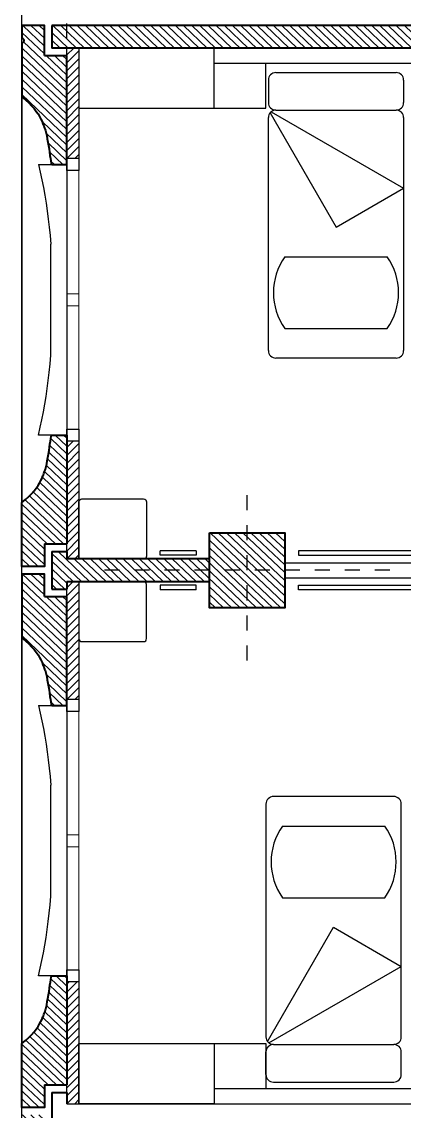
# Model space of a CAD drawing. Header units: metres. Extents: x -8 to 211, y -5 to 116.
# Drawn here: x 158.35 to 160.89, y 49.15 to 56.4 of the extents above; entities that cross this region are included whole.
import ezdxf

# ---------------------------------------------------------------- set-up
doc = ezdxf.new("R2010")
doc.units = ezdxf.units.M
doc.header["$LTSCALE"] = 0.6
doc.header["$MEASUREMENT"] = 0
doc.linetypes.add('CACHÉ', pattern=[0.25, 0.125, -0.125])
doc.linetypes.add('CONTINU', pattern=[0])
for name, color, linetype in [('001axes', 1, 'CONTINUOUS'), ('009 main courante', 181, 'CONTINUOUS'), ('400 Lits', 150, 'CONTINUOUS'), ('A_EQMP', 142, 'CONTINUOUS'), ('A_HACH_CLOIS', 7, 'CONTINU'), ('A_HACH_STRUC', 7, 'CONTINUOUS'), ('A_MUR_CLOIS', 8, 'CONTINU'), ('A_MURS_ALÈG', 7, 'CONTINU')]:
    doc.layers.add(name, color=color, linetype=linetype)
for name, color, linetype, lineweight in [('A_CHASS', 4, 'CONTINU', 0), ('A_MURS_STRU', 7, 'CONTINU', 40), ('CONTOUR', 54, 'CONTINUOUS', 30)]:
    doc.layers.add(name, color=color, linetype=linetype, lineweight=lineweight)

msp = doc.modelspace()

# ---------------------------------------------------------------- hatches: boundary and pattern name
at = {"layer": 'A_HACH_CLOIS'}
h = msp.add_hatch(dxfattribs=at)
h.set_pattern_fill('ANSI31', color=8, scale=0.3, style=0)
h.set_pattern_definition([(45, (158.650073, 55.486157), (-0.0265165, 0.0265165), [])])
h.paths.add_polyline_path([(158.7301, 56.2212), (158.6501, 56.2212), (158.6501, 55.4862), (158.7301, 55.4862)])
h = msp.add_hatch(dxfattribs=at)
h.set_pattern_fill('ANSI31', color=8, scale=0.3, style=0)
h.set_pattern_definition([(45, (158.650073, 52.821176), (-0.0265165, 0.0265165), [])])
h.paths.add_polyline_path([(158.7301, 53.6062), (158.6501, 53.6062), (158.6501, 52.8212), (158.7301, 52.8212)])
h = msp.add_hatch(dxfattribs=at)
h.set_pattern_fill('ANSI31', color=8, scale=0.3, style=0)
h.set_pattern_definition([(45, (158.650073, 51.886156), (-0.0265165, 0.0265165), [])])
h.paths.add_polyline_path([(158.7301, 52.6712), (158.6501, 52.6712), (158.6501, 52.6213), (158.6501, 51.8862), (158.7301, 51.8862)])
h = msp.add_hatch(dxfattribs=at)
h.set_pattern_fill('ANSI31', color=8, scale=0.3, style=0)
h.set_pattern_definition([(45, (158.650073, 49.196163), (-0.0265165, 0.0265165), [])])
h.paths.add_polyline_path([(158.7301, 50.0062), (158.6501, 50.0062), (158.6501, 49.3211), (158.6501, 49.1962), (158.7301, 49.1962)])
at = {"layer": 'A_HACH_STRUC', "linetype": 'Continuous'}
h = msp.add_hatch(dxfattribs=at)
h.set_pattern_fill('ANSI31', color=8, scale=0.3, angle=-88.5553, style=0)
h.set_pattern_definition([(316.4447, (158.350062, 55.446164), (0.0258395, 0.0271766), [])])
h.paths.add_polyline_path([(158.6501, 56.1713), (158.5001, 56.1713), (158.5001, 56.3712), (158.3501, 56.3712), (158.3501, 56.2862, -1), (158.3501, 56.2562), (158.3501, 55.8962), (158.3749, 55.8758), (158.3967, 55.856), (158.4156, 55.8368), (158.4319, 55.8182), (158.446, 55.8001), (158.458, 55.7826), (158.4682, 55.7656), (158.477, 55.7491), (158.4845, 55.7332), (158.4911, 55.7178), (158.4941, 55.7103), (158.4969, 55.7029), (158.4996, 55.6954), (158.5022, 55.6879), (158.5047, 55.6802), (158.5071, 55.6724), (158.5093, 55.6642), (158.5116, 55.6557), (158.5137, 55.6468), (158.5158, 55.6374), (158.5199, 55.6172), (158.5239, 55.5954), (158.5277, 55.5727), (158.5313, 55.5499), (158.5346, 55.5275), (158.5377, 55.5063), (158.5406, 55.4869), (158.5431, 55.4699), (158.5454, 55.4561), (158.5472, 55.4462), (158.6501, 55.4462), (158.6501, 55.4862)])
h = msp.add_hatch(dxfattribs=at)
h.set_pattern_fill('ANSI31', color=8, scale=0.3, angle=-88.5553, style=0)
h.set_pattern_definition([(316.4447, (158.550066, 56.221157), (0.02583954, 0.02717661), [])])
h.paths.add_polyline_path([(165.3246, 56.3712), (158.5501, 56.3712), (158.5501, 56.2212), (165.3246, 56.2212)])
h = msp.add_hatch(dxfattribs=at)
h.set_pattern_fill('ANSI31', color=8, scale=0.3, angle=-88.5553, style=0)
h.set_pattern_definition([(316.4447, (158.350062, 52.77117), (0.0258395, 0.0271766), [])])
h.paths.add_polyline_path([(158.6501, 53.6062), (158.6501, 53.6462), (158.5472, 53.6462), (158.5454, 53.6362), (158.5431, 53.6224), (158.5406, 53.6054), (158.5377, 53.586), (158.5346, 53.5648), (158.5313, 53.5424), (158.5277, 53.5196), (158.5239, 53.4969), (158.5199, 53.4752), (158.5158, 53.4549), (158.5137, 53.4455), (158.5116, 53.4366), (158.5093, 53.4281), (158.5071, 53.42), (158.5047, 53.4121), (158.5022, 53.4044), (158.4996, 53.3969), (158.4969, 53.3895), (158.4941, 53.382), (158.4911, 53.3745), (158.4845, 53.3591), (158.477, 53.3432), (158.4682, 53.3268), (158.458, 53.3098), (158.446, 53.2922), (158.4319, 53.2741), (158.4156, 53.2555), (158.3967, 53.2363), (158.3749, 53.2165), (158.3501, 53.1962), (158.3501, 52.7712), (158.5001, 52.7712), (158.5001, 52.9211), (158.6501, 52.9211)])
h = msp.add_hatch(dxfattribs=at)
h.set_pattern_fill('ANSI31', color=8, scale=0.3, angle=-88.5553, style=0)
h.set_pattern_definition([(316.4447, (158.550066, 52.496307), (0.0258395, 0.0271766), [])])
h.paths.add_polyline_path([(160.0999, 52.9963), (159.5999, 52.9963), (159.5999, 52.6712), (159.5999, 52.4963), (160.0999, 52.4963)])
h.paths.add_polyline_path([(159.5999, 52.8212), (158.6501, 52.8212), (158.6501, 52.8711), (158.5501, 52.8711), (158.5501, 52.7712), (158.5501, 52.6213), (158.6501, 52.6213), (158.6501, 52.6712), (158.6501, 52.6712), (159.5999, 52.6712)])
h = msp.add_hatch(dxfattribs=at)
h.set_pattern_fill('ANSI31', color=8, scale=0.3, angle=-88.5553, style=0)
h.set_pattern_definition([(316.4447, (158.350062, 51.846163), (0.0258395, 0.0271766), [])])
h.paths.add_polyline_path([(158.6501, 52.5713), (158.5001, 52.5713), (158.5001, 52.7212), (158.3501, 52.7212), (158.3501, 52.2962), (158.3749, 52.2758), (158.3967, 52.256), (158.4156, 52.2368), (158.4319, 52.2182), (158.446, 52.2001), (158.458, 52.1826), (158.4682, 52.1656), (158.477, 52.1491), (158.4845, 52.1332), (158.4911, 52.1178), (158.4941, 52.1103), (158.4969, 52.1029), (158.4996, 52.0954), (158.5022, 52.0879), (158.5047, 52.0802), (158.5071, 52.0724), (158.5093, 52.0642), (158.5116, 52.0557), (158.5137, 52.0468), (158.5158, 52.0374), (158.5199, 52.0172), (158.5239, 51.9954), (158.5277, 51.9727), (158.5313, 51.9499), (158.5346, 51.9275), (158.5377, 51.9063), (158.5406, 51.8869), (158.5431, 51.8699), (158.5454, 51.8561), (158.5472, 51.8462), (158.6501, 51.8462), (158.6501, 51.8862)])
h = msp.add_hatch(dxfattribs=at)
h.set_pattern_fill('ANSI31', color=8, scale=0.3, angle=-88.5553, style=0)
h.set_pattern_definition([(316.4447, (158.350062, 48.24616), (0.02583954, 0.0271766), [])])
h.paths.add_polyline_path([(158.6501, 50.0462), (158.5472, 50.0462), (158.5454, 50.0362), (158.5431, 50.0224), (158.5406, 50.0054), (158.5377, 49.986), (158.5346, 49.9648), (158.5313, 49.9424), (158.5277, 49.9196), (158.5239, 49.8969), (158.5199, 49.8752), (158.5158, 49.8549), (158.5137, 49.8455), (158.5116, 49.8366), (158.5093, 49.8281), (158.5071, 49.82), (158.5047, 49.8121), (158.5022, 49.8044), (158.4996, 49.7969), (158.4969, 49.7895), (158.4941, 49.782), (158.4911, 49.7745), (158.4845, 49.7591), (158.477, 49.7432), (158.4682, 49.7268), (158.458, 49.7098), (158.446, 49.6922), (158.4319, 49.6741), (158.4156, 49.6555), (158.3967, 49.6363), (158.3749, 49.6165), (158.3501, 49.5962), (158.3501, 49.1712), (158.5001, 49.1712), (158.5001, 49.3211), (158.6501, 49.3211)])
h.paths.add_polyline_path([(158.6501, 48.9713), (158.5001, 48.9713), (158.5001, 49.1212), (158.3501, 49.1212), (158.3501, 48.6961), (158.3749, 48.6758), (158.3967, 48.656), (158.4156, 48.6368), (158.4319, 48.6182), (158.446, 48.6001), (158.458, 48.5826), (158.4682, 48.5656), (158.477, 48.5491), (158.4845, 48.5332), (158.4911, 48.5178), (158.4941, 48.5103), (158.4969, 48.5029), (158.4996, 48.4954), (158.5022, 48.4879), (158.5047, 48.4802), (158.5071, 48.4723), (158.5093, 48.4642), (158.5116, 48.4557), (158.5137, 48.4468), (158.5158, 48.4374), (158.5199, 48.4172), (158.5239, 48.3954), (158.5277, 48.3727), (158.5313, 48.3499), (158.5346, 48.3275), (158.5377, 48.3063), (158.5406, 48.2869), (158.5431, 48.2699), (158.5454, 48.2561), (158.5472, 48.2462), (158.6501, 48.2462)])

# ---------------------------------------------------------------- linework, layer by layer
at = {"layer": '001axes', "color": 8, "linetype": 'CACHÉ'}
for p, q in [((158.6499, 56.084), (158.6499, 57.3583)), ((159.8496, 52.146), (159.8496, 53.346)), ((160.7996, 52.746), (158.8995, 52.746))]:
    msp.add_line(p, q, dxfattribs=at)
at = {"layer": '009 main courante', "color": 8, "linetype": 'Continuous'}
for p, q in [((159.2701, 52.8458), (159.2701, 52.8758)), ((159.5099, 52.8758), (159.2701, 52.8758)), ((159.5099, 52.8758), (159.5099, 52.8458)), ((160.1899, 52.8758), (160.1899, 52.8458)), ((163.5847, 52.8758), (160.1899, 52.8758)), ((159.5099, 52.8458), (159.2701, 52.8458)), ((160.1899, 52.8458), (163.5847, 52.8458)), ((159.2701, 52.6462), (159.2701, 52.6162)), ((159.5099, 52.6462), (159.2701, 52.6462)), ((159.5099, 52.6162), (159.5099, 52.6462)), ((160.1899, 52.6162), (160.1899, 52.6462)), ((160.1899, 52.6462), (163.5847, 52.6462)), ((159.5099, 52.6162), (159.2701, 52.6162)), ((163.5847, 52.6162), (160.1899, 52.6162))]:
    msp.add_line(p, q, dxfattribs=at)
at = {"layer": '400 Lits', "color": 8, "linetype": 'Continuous'}
for p, q in [((160.0405, 56.0583), (160.8405, 56.0583)), ((159.9905, 56.0083), (159.9905, 55.8583)), ((160.8905, 56.0083), (160.8905, 55.8583)), ((159.9905, 54.2083), (159.9905, 55.7585)), ((160.0014, 55.7894), (160.4405, 55.0288)), ((160.0093, 55.7974), (160.8905, 55.2886)), ((160.0405, 55.8083), (160.8405, 55.8083)), ((160.0405, 55.8083), (160.8405, 55.8083)), ((160.0405, 55.8083), (160.8405, 55.8083)), ((160.8905, 55.7585), (160.8905, 54.2083)), ((160.4405, 55.0288), (160.8905, 55.2886)), ((160.0997, 54.8321), (160.7813, 54.8321)), ((160.0997, 54.355), (160.7813, 54.355)), ((160.8405, 54.1583), (160.0405, 54.1583)), ((159.9747, 51.1905), (159.9747, 49.6402)), ((160.8247, 51.2405), (160.0247, 51.2405)), ((160.8747, 49.6402), (160.8747, 51.1905)), ((160.084, 51.0438), (160.7655, 51.0438)), ((160.084, 50.5667), (160.7655, 50.5667)), ((159.9856, 49.6094), (160.4247, 50.3699)), ((160.4247, 50.3699), (160.8747, 50.1101)), ((159.9936, 49.6014), (160.8747, 50.1101)), ((160.0247, 49.5905), (160.8247, 49.5905)), ((160.0247, 49.5905), (160.8247, 49.5905)), ((160.0247, 49.5905), (160.8247, 49.5905)), ((159.9747, 49.3905), (159.9747, 49.5405)), ((160.8747, 49.3905), (160.8747, 49.5405)), ((160.0247, 49.3405), (160.8247, 49.3405))]:
    msp.add_line(p, q, dxfattribs=at)
for centre, radius, start, end in [((160.0405, 56.0083), 0.05, 90.00006, 179.99994), ((160.8405, 56.0083), 0.05, 359.99824, 89.99832), ((160.0405, 55.8583), 0.05, 180.00006, 269.99994), ((160.8405, 55.8583), 0.05, 270.00168, 0.00176), ((160.0405, 55.7583), 0.05, 90.00006, 179.99994), ((160.8405, 55.7583), 0.05, 359.99824, 89.99832), ((160.4405, 54.5935), 0.416, 145.00777, 214.99254), ((160.4405, 54.5935), 0.416, 325.00791, 34.99193), ((160.0405, 54.2083), 0.05, 179.99824, 269.99832), ((160.8405, 54.2083), 0.05, 270.00053, 0.00062), ((160.0247, 51.1905), 0.05, 90.00225, 180.00233), ((160.8247, 51.1905), 0.05, 359.99938, 89.99947), ((160.4247, 50.8052), 0.416, 145.00777, 214.99254), ((160.4247, 50.8052), 0.416, 325.00791, 34.99193), ((160.0247, 49.6405), 0.05, 180.00006, 269.99994), ((160.0247, 49.5405), 0.05, 89.99996, 180.00004), ((160.8247, 49.6405), 0.05, 270.00168, 0.00176), ((160.8247, 49.5405), 0.05, 359.99824, 89.99832), ((160.0247, 49.3905), 0.05, 180.00006, 269.99994), ((160.8247, 49.3905), 0.05, 270.00168, 0.00176)]:
    msp.add_arc(centre, radius, start, end, dxfattribs=at)
at = {"layer": 'A_CHASS', "color": 8, "linetype": 'Continuous'}
for p, q in [((158.6501, 53.6862), (158.6501, 55.4062)), ((158.7301, 55.4062), (158.7301, 53.6862)), ((158.6501, 50.0862), (158.6501, 51.8062)), ((158.7301, 51.8062), (158.7301, 50.0862))]:
    msp.add_line(p, q, dxfattribs=at)
for points in [[(158.6501, 54.5862), (158.7301, 54.5862)], [(158.7301, 54.5062), (158.6501, 54.5062)], [(158.6501, 50.9862), (158.7301, 50.9862)], [(158.7301, 50.9062), (158.6501, 50.9062)]]:
    msp.add_lwpolyline(points, dxfattribs=at)
at = {"layer": 'A_EQMP', "color": 8, "linetype": 'Continuous'}
for p, q in [((159.6301, 56.1212), (163.1946, 56.1212)), ((159.9747, 55.8211), (159.9747, 56.1212)), ((159.9747, 49.5962), (159.9747, 49.2962)), ((159.6301, 49.2962), (163.1946, 49.2962))]:
    msp.add_line(p, q, dxfattribs=at)
for points in [[(159.6301, 55.8212), (159.6301, 56.2212), (158.7301, 56.2212), (158.7301, 55.8212), (159.9747, 55.8211)], [(159.6301, 49.5962), (159.6301, 49.1962), (158.7301, 49.1962), (158.7301, 49.5962), (159.9747, 49.5962)]]:
    msp.add_lwpolyline(points, dxfattribs=at)
for points in [[(158.7301, 52.8208), (158.7301, 53.2008, -0.414214), (158.7501, 53.2208), (159.1601, 53.2208, -0.414214), (159.1801, 53.2008), (159.1801, 52.8408, -0.414213), (159.1601, 52.8208), (158.7301, 52.8208)], [(158.7301, 52.6712), (158.7301, 52.2912, 0.414214), (158.7501, 52.2712), (159.1601, 52.2712, 0.414214), (159.1801, 52.2912), (159.1801, 52.6512, 0.414213), (159.1601, 52.6712), (158.7301, 52.6712)]]:
    msp.add_lwpolyline(points, format="xyb", dxfattribs=at)
at = {"layer": 'A_MUR_CLOIS', "color": 8, "linetype": 'Continuous'}
for p, q in [((160.0999, 52.796), (164.7746, 52.796)), ((160.0999, 52.696), (164.7746, 52.696)), ((158.7301, 50.0862), (158.7301, 49.1962)), ((158.6501, 49.196), (164.7876, 49.196))]:
    msp.add_line(p, q, dxfattribs=at)
for points in [[(158.7301, 56.2212), (158.7301, 55.4062), (158.6501, 55.4062), (158.6501, 56.2212)], [(158.6501, 56.2212), (158.7301, 56.2212)], [(158.7301, 55.4862), (158.6501, 55.4862)], [(158.7301, 53.6862), (158.7301, 52.8212), (158.6501, 52.8212), (158.6501, 53.6862)], [(158.6501, 53.6862), (158.7301, 53.6862)], [(158.7301, 53.6062), (158.6501, 53.6062)], [(158.7301, 52.6712), (158.7301, 51.8062), (158.6501, 51.8062), (158.6501, 52.6712)], [(158.6501, 52.6712), (158.7301, 52.6712)], [(158.7301, 51.8862), (158.6501, 51.8862)], [(158.6501, 49.1962), (158.6501, 50.0862)], [(158.6501, 50.0862), (158.7301, 50.0862)], [(158.7301, 50.0062), (158.6501, 50.0062)]]:
    msp.add_lwpolyline(points, dxfattribs=at)
at = {"layer": 'A_MURS_ALÈG', "color": 8, "ltscale": 200}
for p, q in [((158.3501, 55.8962), (158.3501, 53.1962)), ((158.4601, 55.4462), (158.6501, 55.4462)), ((158.6501, 55.4462), (158.6501, 53.6462)), ((158.5435, 54.1768), (158.5435, 54.9156)), ((158.5384, 54.1193), (158.5435, 54.1768)), ((158.5328, 54.0633), (158.5384, 54.1193)), ((158.5266, 54.0087), (158.5328, 54.0633)), ((158.5121, 53.9027), (158.5197, 53.9552)), ((158.5197, 53.9552), (158.5266, 54.0087)), ((158.5036, 53.8508), (158.5121, 53.9027)), ((158.4839, 53.7483), (158.4942, 53.7994)), ((158.4942, 53.7994), (158.5036, 53.8508)), ((158.4725, 53.6973), (158.4839, 53.7483)), ((158.4601, 53.6462), (158.4725, 53.6973)), ((158.6501, 53.6462), (158.4601, 53.6462)), ((158.3501, 52.2962), (158.3501, 49.5962)), ((158.4601, 51.8462), (158.6501, 51.8462)), ((158.6501, 51.8462), (158.6501, 50.0462)), ((158.5435, 50.5768), (158.5435, 51.3156)), ((158.5384, 50.5193), (158.5435, 50.5768)), ((158.5266, 50.4087), (158.5328, 50.4633)), ((158.5328, 50.4633), (158.5384, 50.5193)), ((158.5197, 50.3552), (158.5266, 50.4087)), ((158.5121, 50.3027), (158.5197, 50.3552)), ((158.4942, 50.1994), (158.5036, 50.2508)), ((158.5036, 50.2508), (158.5121, 50.3027)), ((158.4839, 50.1483), (158.4942, 50.1994)), ((158.4725, 50.0973), (158.4839, 50.1483)), ((158.4601, 50.0462), (158.4725, 50.0973)), ((158.6501, 50.0462), (158.4601, 50.0462))]:
    msp.add_line(p, q, dxfattribs=at)
for points in [[(158.4601, 55.4462), (158.4725, 55.395), (158.4839, 55.344), (158.4942, 55.2929), (158.5036, 55.2415), (158.5121, 55.1897), (158.5197, 55.1371), (158.5266, 55.0836), (158.5328, 55.029), (158.5384, 54.9731), (158.5435, 54.9156)], [(158.4601, 51.8462), (158.4725, 51.795), (158.4839, 51.744), (158.4942, 51.6929), (158.5036, 51.6415), (158.5121, 51.5897), (158.5197, 51.5371), (158.5266, 51.4836), (158.5328, 51.429), (158.5384, 51.3731), (158.5435, 51.3156)]]:
    msp.add_lwpolyline(points, dxfattribs=at)
at = {"layer": 'A_MURS_STRU', "color": 8, "linetype": 'Continuous'}
for p, q in [((165.3246, 56.3712), (158.5501, 56.3712)), ((158.5501, 56.3712), (158.5501, 56.2212)), ((165.3246, 56.2212), (158.5501, 56.2212)), ((158.5001, 56.1713), (158.6501, 56.1713)), ((158.6501, 55.4462), (158.6501, 56.1713)), ((158.5501, 55.4462), (158.6501, 55.4462)), ((158.5501, 53.6462), (158.6501, 53.6462)), ((158.6501, 53.6462), (158.6501, 52.9211)), ((158.5001, 52.9211), (158.6501, 52.9211)), ((158.5501, 52.8711), (158.5501, 52.6213)), ((158.5501, 52.8711), (158.6501, 52.8711)), ((158.6501, 52.8711), (158.6501, 52.8212)), ((159.5999, 52.8212), (158.6501, 52.8212)), ((158.6501, 52.6712), (158.6501, 52.6213)), ((158.6501, 52.6712), (159.5999, 52.6712)), ((158.5001, 52.5713), (158.6501, 52.5713)), ((158.5501, 52.6213), (158.6501, 52.6213)), ((158.6501, 51.8462), (158.6501, 52.5713)), ((158.5501, 51.8462), (158.6501, 51.8462)), ((158.5501, 50.0462), (158.6501, 50.0462)), ((158.6501, 50.0462), (158.6501, 49.3211)), ((158.5001, 49.3211), (158.6501, 49.3211)), ((158.5501, 49.2711), (158.5501, 49.0213)), ((158.5501, 49.2711), (158.6501, 49.2711)), ((158.6501, 49.2711), (158.6501, 49.1962))]:
    msp.add_line(p, q, dxfattribs=at)
for points in [[(158.5001, 56.1713), (158.5001, 56.3712), (158.3501, 56.3712), (158.3501, 56.2861)], [(158.3501, 56.2562), (158.3501, 55.8962)], [(158.3501, 55.8962), (158.3749, 55.8758), (158.3967, 55.856), (158.4156, 55.8368), (158.4319, 55.8182), (158.446, 55.8001), (158.458, 55.7826), (158.4682, 55.7656), (158.477, 55.7491), (158.4845, 55.7332), (158.4911, 55.7178), (158.4911, 55.7178), (158.4941, 55.7103), (158.4969, 55.7029), (158.4996, 55.6954), (158.5022, 55.6879), (158.5047, 55.6802), (158.5071, 55.6724), (158.5093, 55.6642), (158.5116, 55.6557), (158.5137, 55.6468), (158.5158, 55.6374), (158.5158, 55.6374), (158.5199, 55.6172), (158.5239, 55.5954), (158.5277, 55.5727), (158.5313, 55.5499), (158.5346, 55.5275), (158.5377, 55.5063), (158.5406, 55.4869), (158.5431, 55.4699), (158.5454, 55.4561), (158.5473, 55.4461)], [(158.3501, 53.1962), (158.3749, 53.2165), (158.3967, 53.2363), (158.4156, 53.2555), (158.4319, 53.2741), (158.446, 53.2922), (158.458, 53.3098), (158.4682, 53.3268), (158.477, 53.3432), (158.4845, 53.3591), (158.4911, 53.3745), (158.4911, 53.3745), (158.4941, 53.382), (158.4969, 53.3895), (158.4996, 53.3969), (158.5022, 53.4044), (158.5047, 53.4121), (158.5071, 53.42), (158.5093, 53.4281), (158.5116, 53.4366), (158.5137, 53.4455), (158.5158, 53.4549), (158.5158, 53.4549), (158.5199, 53.4752), (158.5239, 53.4969), (158.5277, 53.5196), (158.5313, 53.5424), (158.5346, 53.5648), (158.5377, 53.586), (158.5406, 53.6054), (158.5431, 53.6224), (158.5454, 53.6362), (158.5473, 53.6462)], [(158.5001, 52.9211), (158.5001, 52.7712), (158.3501, 52.7712), (158.3501, 53.1962)], [(159.5999, 52.9963), (160.0999, 52.9963), (160.0999, 52.4963), (159.5999, 52.4963), (159.5999, 52.9963)], [(158.5001, 52.5713), (158.5001, 52.7212), (158.3501, 52.7212), (158.3501, 52.2962)], [(158.3501, 52.2962), (158.3749, 52.2758), (158.3967, 52.256), (158.4156, 52.2368), (158.4319, 52.2182), (158.446, 52.2001), (158.458, 52.1826), (158.4682, 52.1656), (158.477, 52.1491), (158.4845, 52.1332), (158.4911, 52.1178), (158.4911, 52.1178), (158.4941, 52.1103), (158.4969, 52.1029), (158.4996, 52.0954), (158.5022, 52.0879), (158.5047, 52.0802), (158.5071, 52.0724), (158.5093, 52.0642), (158.5116, 52.0557), (158.5137, 52.0468), (158.5158, 52.0374), (158.5158, 52.0374), (158.5199, 52.0172), (158.5239, 51.9954), (158.5277, 51.9727), (158.5313, 51.9499), (158.5346, 51.9275), (158.5377, 51.9063), (158.5406, 51.8869), (158.5431, 51.8699), (158.5454, 51.8561), (158.5473, 51.8461)], [(158.3501, 49.5962), (158.3749, 49.6165), (158.3967, 49.6363), (158.4156, 49.6555), (158.4319, 49.6741), (158.446, 49.6922), (158.458, 49.7098), (158.4682, 49.7268), (158.477, 49.7432), (158.4845, 49.7591), (158.4911, 49.7745), (158.4911, 49.7745), (158.4941, 49.782), (158.4969, 49.7895), (158.4996, 49.7969), (158.5022, 49.8044), (158.5047, 49.8121), (158.5071, 49.82), (158.5093, 49.8281), (158.5116, 49.8366), (158.5137, 49.8455), (158.5158, 49.8549), (158.5158, 49.8549), (158.5199, 49.8752), (158.5239, 49.8969), (158.5277, 49.9196), (158.5313, 49.9424), (158.5346, 49.9648), (158.5377, 49.986), (158.5406, 50.0054), (158.5431, 50.0224), (158.5454, 50.0362), (158.5473, 50.0462)], [(158.5001, 49.3211), (158.5001, 49.1712), (158.3501, 49.1712), (158.3501, 49.5962)]]:
    msp.add_lwpolyline(points, dxfattribs=at)
msp.add_arc((158.3501, 56.2712), 0.015, 270, 90.00003, dxfattribs=at)
at = {"layer": 'CONTOUR', "color": 8}
msp.add_lwpolyline([(165.5501, 46.1716), (165.5501, 45.4462), (158.3501, 45.4462), (158.3501, 56.7337)], dxfattribs=at)

doc.saveas('drawing.dxf')
